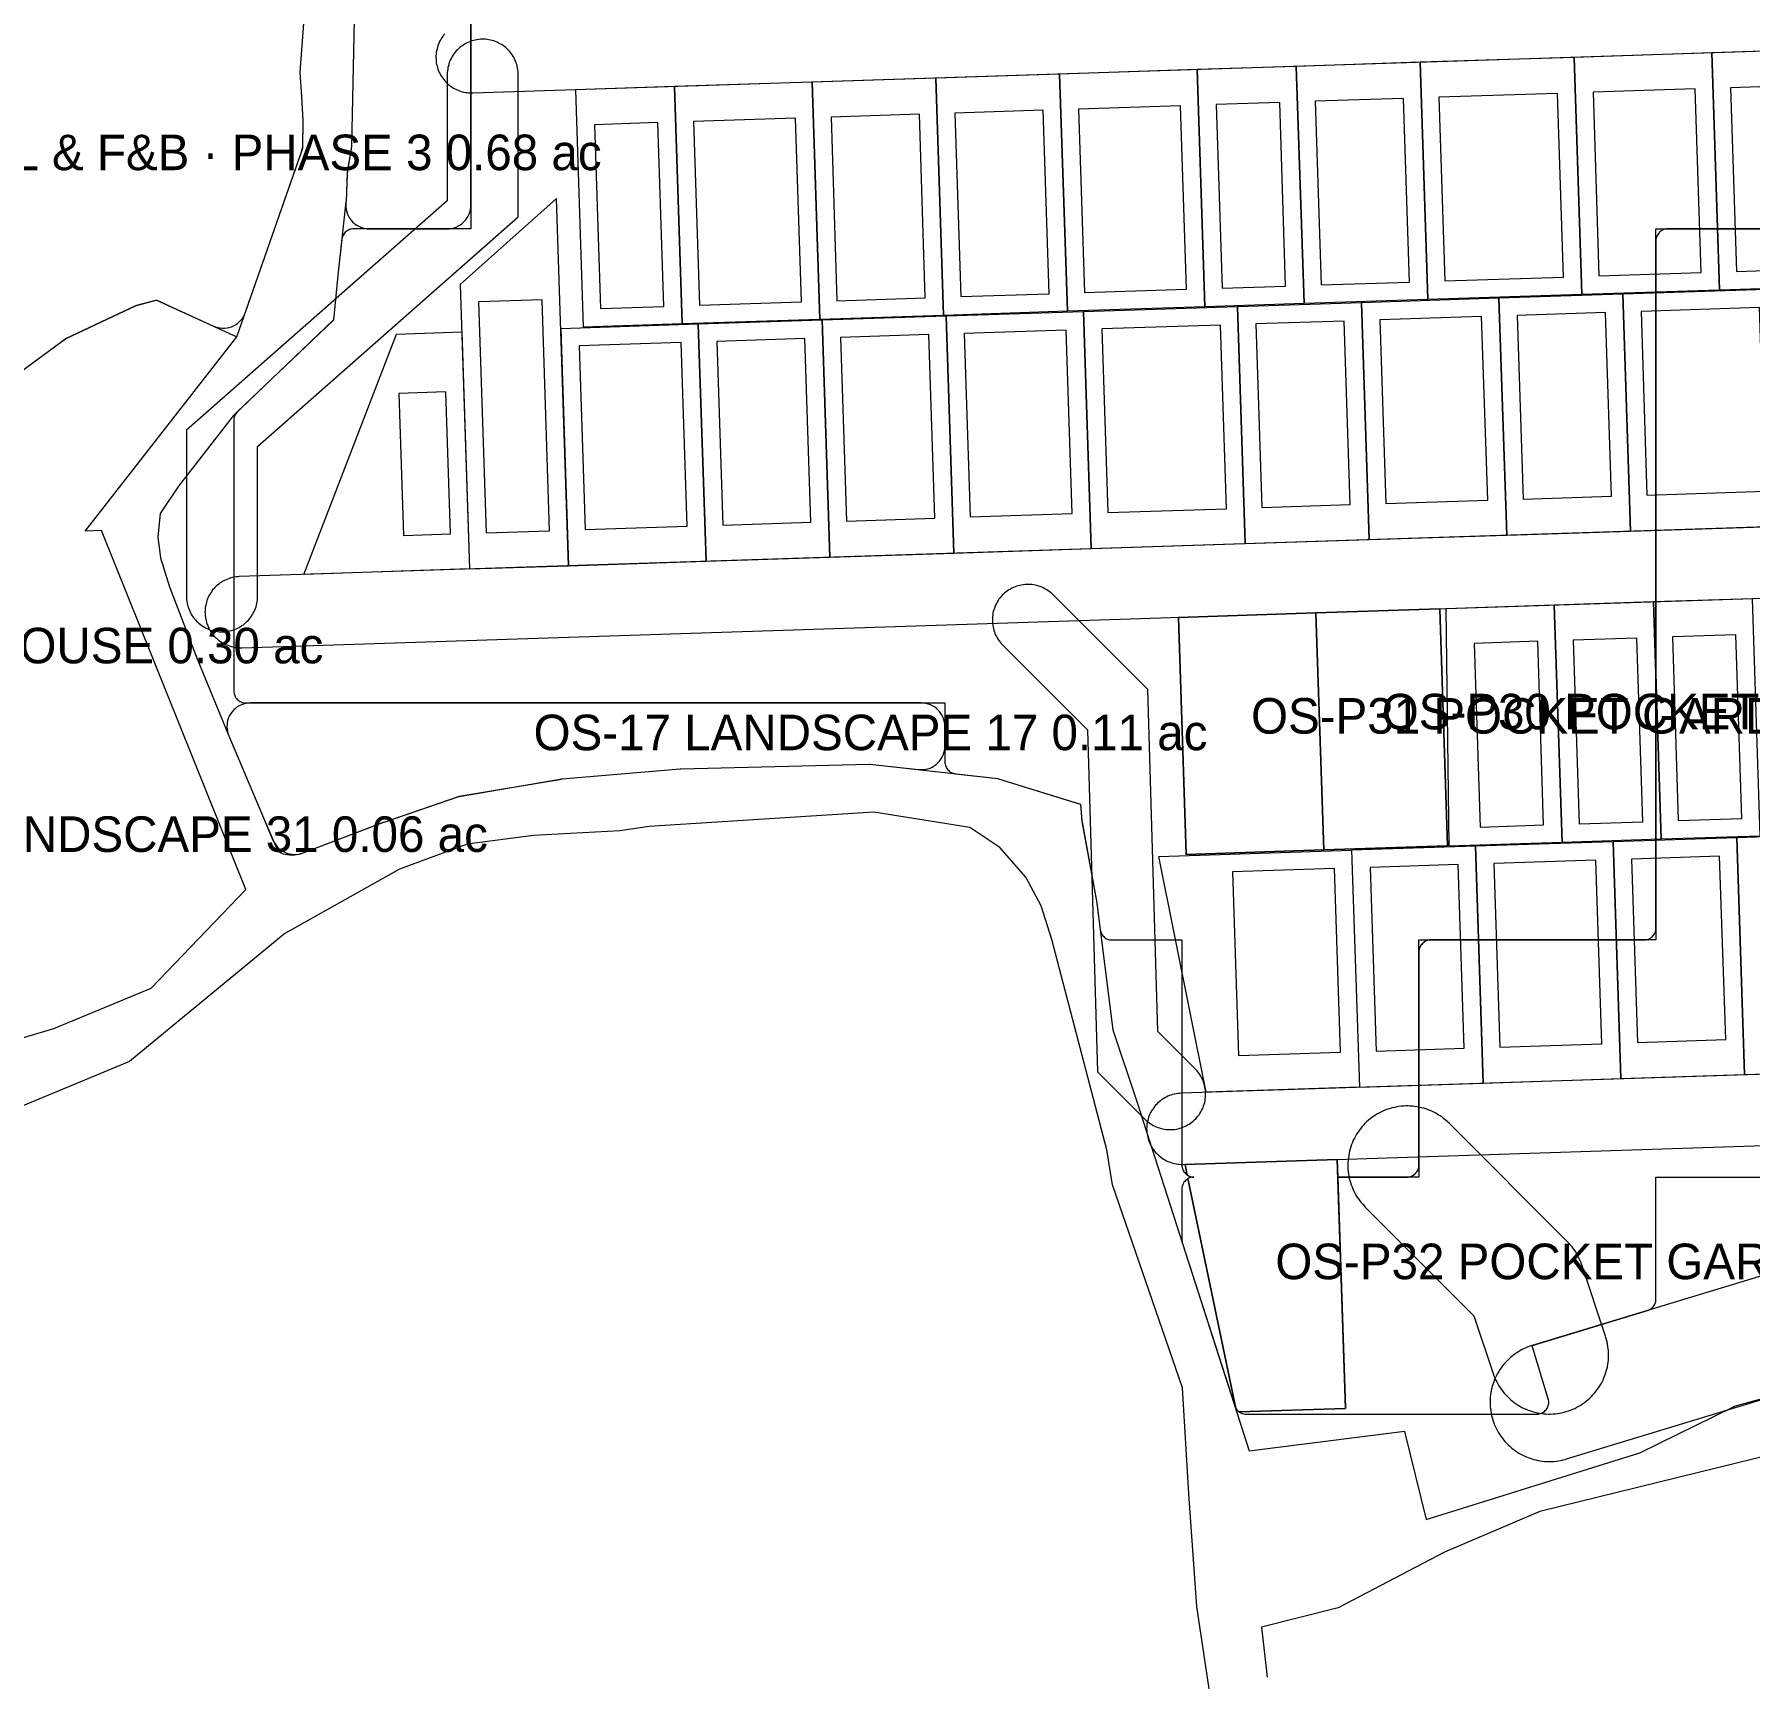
# Model space of a CAD drawing. Extents: x 32 to 940, y -21 to 684.
# Drawn here: x 343.2 to 487.9, y -13.2 to 126.4 of the extents above; entities that cross this region are included whole.
import ezdxf

# ---------------------------------------------------------------- set-up
doc = ezdxf.new("R2010")
doc.units = 0
for name, color, linetype, lineweight in [('GREEN-IN-VILLAS', 3, 'Continuous', 0), ('GREEN-LANDSCAPE', 3, 'Continuous', 0), ('GREEN-RC', 3, 'Continuous', 0), ('PLOT', 4, 'Continuous', 0), ('ROAD-EXISTING', 2, 'Continuous', 0), ('ROAD-PRIMARY', 1, 'Continuous', 0), ('ROAD-TERTIARY', 7, 'Continuous', 0), ('SITE-BOUNDARY', 7, 'Continuous', 0), ('TEXT-ZONE', 7, 'Continuous', 0), ('VILLA-HOUSE', 7, 'Continuous', 0), ('ZONE-VILLAS', 2, 'Continuous', 0)]:
    doc.layers.add(name, color=color, linetype=linetype, lineweight=lineweight)

msp = doc.modelspace()

# ---------------------------------------------------------------- linework, layer by layer
at = {"layer": 'GREEN-IN-VILLAS'}
for points in [[(439.7, 77.2), (440.35, 57.23), (440.35, 57.22), (440.36, 57.22), (451.95, 57.6), (451.96, 57.6), (451.96, 57.61), (451.31, 77.58), (451.31, 77.59), (451.3, 77.59), (439.71, 77.21), (439.7, 77.21)], [(451.31, 77.58), (451.96, 57.61), (451.96, 57.6), (451.97, 57.6), (462.4, 57.94), (462.41, 57.94), (462.41, 57.95), (461.76, 77.92), (461.76, 77.93), (461.75, 77.93), (451.32, 77.59), (451.31, 77.59)], [(440.26, 31.06), (440.26, 31.05), (440.45, 30.17), (440.53, 30.12), (440.62, 30.08), (440.71, 30.04), (440.8, 30.02), (440.9, 30), (441, 30), (440.9, 30), (440.8, 29.98), (440.71, 29.96), (440.62, 29.92), (440.53, 29.88), (440.51, 29.87), (444.56, 10.47), (444.58, 10.43), (444.64, 10.36), (444.7, 10.29), (444.78, 10.22), (444.82, 10.19), (453.79, 10.48), (453.8, 10.49), (453.8, 10.49), (453.11, 31.47), (453.11, 31.47), (453.11, 31.47), (440.27, 31.06)]]:
    msp.add_lwpolyline(points, close=True, dxfattribs=at)
at = {"layer": 'GREEN-LANDSCAPE'}
msp.add_lwpolyline([(359.41, 67.99), (359.42, 67.79), (359.45, 67.6), (359.5, 67.4), (359.57, 67.22), (362.49, 60.31), (363.29, 58.43), (363.37, 58.26), (363.47, 58.1), (363.59, 57.94), (363.72, 57.8), (363.86, 57.67), (364.01, 57.56), (364.18, 57.46), (364.35, 57.37), (364.53, 57.31), (364.71, 57.26), (364.9, 57.23), (365.09, 57.22), (365.29, 57.22), (365.48, 57.24), (365.66, 57.29), (365.84, 57.35), (372.63, 59.94), (372.64, 59.94), (372.64, 59.94), (372.65, 59.94), (372.66, 59.95), (372.67, 59.95), (372.67, 59.95), (372.68, 59.95), (378.94, 62.1), (378.97, 62.1), (378.98, 62.11), (379, 62.11), (379.02, 62.12), (387.65, 63.58), (387.67, 63.59), (387.68, 63.59), (387.69, 63.59), (397.65, 64.45), (397.67, 64.45), (397.68, 64.45), (397.68, 64.45), (397.69, 64.45), (397.7, 64.45), (397.71, 64.45), (413.61, 64.84), (413.64, 64.84), (413.66, 64.84), (413.66, 64.84), (413.66, 64.84), (413.67, 64.84), (414.41, 64.76), (414.41, 64.76), (414.43, 64.76), (417.77, 64.38), (417.97, 64.37), (418.17, 64.37), (418.37, 64.4), (418.56, 64.45), (418.75, 64.51), (418.93, 64.59), (419.1, 64.69), (419.26, 64.81), (419.4, 64.94), (419.54, 65.09), (419.66, 65.25), (419.76, 65.42), (419.85, 65.6), (419.91, 65.78), (419.96, 65.97), (419.99, 66.17), (420, 66.37), (420, 68), (419.99, 68.2), (419.96, 68.39), (419.91, 68.58), (419.85, 68.77), (419.76, 68.94), (419.66, 69.11), (419.55, 69.27), (419.41, 69.41), (419.27, 69.55), (419.11, 69.66), (418.94, 69.76), (418.77, 69.85), (418.58, 69.91), (418.39, 69.96), (418.2, 69.99), (418, 70), (361.41, 70), (361.21, 69.99), (361.02, 69.96), (360.82, 69.91), (360.64, 69.85), (360.46, 69.76), (360.29, 69.66), (360.13, 69.54), (359.99, 69.41), (359.86, 69.26), (359.74, 69.1), (359.64, 68.93), (359.56, 68.76), (359.49, 68.57), (359.44, 68.38), (359.42, 68.18)], close=True, dxfattribs=at)
at = {"layer": 'GREEN-RC'}
for points in [[(370.31, 135.6), (369.93, 117.04), (369.92, 117.01), (369.92, 116.99), (369.92, 116.98), (369.92, 116.96), (369.58, 114.87), (369.55, 114.62), (369.47, 112.32), (369.47, 112.3), (369.46, 112.28), (369.46, 112.27), (369.46, 112.24), (369.46, 112.23), (369.45, 112.03), (369.45, 111.83), (369.48, 111.63), (369.53, 111.44), (369.59, 111.25), (369.67, 111.07), (369.77, 110.9), (369.89, 110.74), (370.02, 110.6), (370.17, 110.46), (370.33, 110.34), (370.5, 110.24), (370.67, 110.16), (370.86, 110.09), (371.05, 110.04), (371.25, 110.01), (371.45, 110), (378, 110), (378.2, 110.01), (378.39, 110.04), (378.58, 110.09), (378.77, 110.15), (378.94, 110.24), (379.11, 110.34), (379.27, 110.45), (379.41, 110.59), (379.55, 110.73), (379.66, 110.89), (379.76, 111.06), (379.85, 111.23), (379.91, 111.42), (379.96, 111.61), (379.99, 111.8), (380, 112), (380, 128.98)], [(343.02, 98.7), (343.18, 98.81), (345.8, 100.73), (345.82, 100.75), (345.83, 100.75), (345.83, 100.75), (345.85, 100.76), (345.87, 100.77), (351.73, 103.52), (351.75, 103.53), (351.76, 103.53), (351.76, 103.54), (351.78, 103.54), (351.8, 103.55), (353.42, 103.97), (353.42, 103.97), (353.45, 103.98), (353.46, 103.98), (353.46, 103.98), (353.47, 103.98), (353.5, 103.97), (358.27, 101.8), (358.45, 101.72), (358.64, 101.67), (358.83, 101.64), (359.03, 101.62), (359.22, 101.62), (359.42, 101.64), (359.61, 101.68), (359.79, 101.74), (359.97, 101.82), (360.14, 101.91), (360.31, 102.02), (360.46, 102.15), (360.59, 102.29), (360.72, 102.44), (360.82, 102.61), (360.91, 102.78), (360.99, 102.96), (365.71, 116.51), (365.77, 116.71), (365.81, 116.92), (365.82, 117.14), (365.85, 119.03), (365.85, 119.18), (365.73, 121.16), (365.73, 121.16), (365.6, 123.18), (365.6, 123.2), (365.6, 123.22), (365.6, 123.23), (365.6, 123.26), (366.06, 129.58)]]:
    msp.add_lwpolyline(points, dxfattribs=at)
at = {"layer": 'PLOT'}
for points in [[(484.7, 124.85), (473.09, 124.47), (473.74, 104.48), (485.35, 104.86)], [(495.15, 125.19), (484.7, 124.85), (485.35, 104.86), (495.8, 105.2)], [(429.68, 123.06), (419.24, 122.72), (419.89, 102.73), (430.33, 103.07)], [(441.29, 123.44), (429.68, 123.06), (430.33, 103.07), (441.94, 103.45)], [(449.65, 123.71), (441.29, 123.44), (441.94, 103.45), (450.3, 103.72)], [(460.09, 124.05), (449.65, 123.71), (450.3, 103.72), (460.74, 104.06)], [(473.09, 124.47), (460.09, 124.05), (460.74, 104.06), (473.74, 104.48)], [(397.19, 122), (388.83, 121.73), (389.48, 101.74), (397.84, 102.01)], [(408.79, 122.38), (397.19, 122), (397.84, 102.01), (409.44, 102.39)], [(419.24, 122.72), (408.79, 122.38), (409.44, 102.39), (419.89, 102.73)], [(379.88, 81.31), (388.24, 81.58), (387.23, 112.56), (379.1, 105.3)], [(467.4, 84.16), (477.84, 84.5), (477.19, 104.49), (466.74, 104.15)], [(477.84, 84.5), (490.84, 84.92), (490.19, 104.91), (477.19, 104.49)], [(420.74, 82.64), (432.34, 83.02), (431.69, 103.01), (420.09, 102.63)], [(432.34, 83.02), (445.34, 83.44), (444.69, 103.43), (431.69, 103.01)], [(445.34, 83.44), (455.79, 83.78), (455.14, 103.77), (444.69, 103.43)], [(455.79, 83.78), (467.4, 84.16), (466.74, 104.15), (455.14, 103.77)], [(388.24, 81.58), (399.84, 81.96), (399.19, 101.95), (387.59, 101.57)], [(399.84, 81.96), (410.29, 82.3), (409.64, 102.29), (399.19, 101.95)], [(410.29, 82.3), (420.74, 82.64), (420.09, 102.63), (409.64, 102.29)], [(379.88, 81.31), (365.89, 80.85), (373.73, 101.12), (379.23, 101.3)], [(471.42, 78.24), (462.27, 77.95), (462.52, 57.94), (472.07, 58.25)], [(479.78, 78.52), (471.42, 78.24), (472.07, 58.25), (480.43, 58.53)], [(488.14, 78.79), (479.78, 78.52), (480.43, 58.53), (488.79, 58.8)], [(454.98, 37.58), (465.42, 37.92), (464.77, 57.91), (454.32, 57.57)], [(465.42, 37.92), (477.03, 38.3), (476.38, 58.29), (464.77, 57.91)], [(477.03, 38.3), (487.47, 38.64), (486.82, 58.63), (476.38, 58.29)], [(487.47, 38.64), (495.83, 38.91), (495.18, 58.9), (486.82, 58.63)], [(454.98, 37.58), (442.04, 37.16), (438.05, 57.04), (454.32, 57.57)]]:
    msp.add_lwpolyline(points, close=True, dxfattribs=at)
at = {"layer": 'ROAD-EXISTING'}
for points in [[(347.46, 84.48), (360.26, 100.89)], [(348.83, 84.55), (347.46, 84.48)], [(361.02, 54.26), (348.83, 84.55)], [(395.04, 59.57), (392.57, 59.22)], [(413.99, 60.78), (395.04, 59.57)], [(422.1, 59.5), (413.99, 60.78)], [(424.64, 57.79), (422.1, 59.5)], [(379.68, 58.09), (373.98, 55.97)], [(385.28, 58.82), (379.68, 58.09)], [(392.57, 59.22), (385.28, 58.82)], [(426.82, 55.29), (424.64, 57.79)], [(373.98, 55.97), (364.29, 50.55)], [(428.13, 52.89), (426.82, 55.29)], [(353.03, 45.94), (361.02, 54.26)], [(429.03, 50.05), (428.13, 52.89)], [(364.29, 50.55), (351.18, 39.75)], [(433.65, 32.3), (429.03, 50.05)], [(344.8, 42.54), (353.03, 45.94)], [(336.95, 40.21), (344.8, 42.54)], [(351.18, 39.75), (341.03, 35.54)], [(434.15, 29.34), (433.65, 32.3)], [(440.04, 12.21), (434.15, 29.34)], [(440.57, 3.27), (440.04, 12.21)], [(489.99, 6.64), (470.19, 1.77)], [(441.25, -6.24), (440.57, 3.27)], [(470.19, 1.77), (462.16, -1.66)], [(462.16, -1.66), (453.19, -6.34)], [(442.29, -13.17), (441.25, -6.24)], [(453.19, -6.34), (446.72, -7.97)], [(446.72, -7.97), (447.19, -12.21)]]:
    msp.add_lwpolyline(points, dxfattribs=at)
at = {"layer": 'ROAD-PRIMARY'}
msp.add_lwpolyline([(471.29, 10.01), (471.49, 10.02), (471.68, 10.05), (471.87, 10.08), (472.06, 10.11), (472.24, 10.16), (472.43, 10.21), (472.61, 10.27), (472.79, 10.33), (472.97, 10.4), (473.15, 10.48), (473.32, 10.57), (473.49, 10.66), (473.65, 10.76), (473.81, 10.87), (473.97, 10.98), (474.12, 11.09), (474.27, 11.22), (474.41, 11.35), (474.55, 11.48), (474.68, 11.62), (474.81, 11.76), (474.93, 11.91), (475.05, 12.06), (475.16, 12.22), (475.26, 12.38), (475.36, 12.55), (475.45, 12.72), (475.54, 12.89), (475.61, 13.07), (475.68, 13.25), (475.75, 13.43), (475.8, 13.61), (475.85, 13.8), (475.9, 13.99), (475.93, 14.18), (475.96, 14.37), (475.98, 14.56), (475.99, 14.75), (476, 14.94), (476, 15.13), (475.99, 15.33), (475.97, 15.52), (475.95, 15.71), (475.92, 15.9), (475.88, 16.09), (475.83, 16.27), (475.78, 16.46), (475.74, 16.58), (473.74, 22.58), (473.68, 22.76), (473.61, 22.94), (473.53, 23.12), (473.44, 23.29), (473.35, 23.46), (473.26, 23.62), (473.15, 23.79), (473.04, 23.94), (472.93, 24.1), (472.8, 24.25), (472.68, 24.39), (472.54, 24.53), (472.54, 24.54), (462.54, 34.54), (462.4, 34.67), (462.25, 34.8), (462.11, 34.92), (461.95, 35.04), (461.8, 35.15), (461.63, 35.25), (461.47, 35.35), (461.3, 35.44), (461.13, 35.52), (460.95, 35.6), (460.77, 35.67), (460.59, 35.74), (460.41, 35.8), (460.22, 35.85), (460.03, 35.89), (459.85, 35.93), (459.65, 35.96), (459.46, 35.98), (459.27, 35.99), (459.08, 36), (458.89, 36), (458.7, 35.99), (458.5, 35.98), (458.31, 35.95), (458.12, 35.92), (457.94, 35.88), (457.75, 35.84), (457.56, 35.79), (457.38, 35.73), (457.2, 35.66), (457.02, 35.59), (456.85, 35.51), (456.67, 35.43), (456.5, 35.33), (456.34, 35.23), (456.18, 35.13), (456.02, 35.02), (455.87, 34.9), (455.72, 34.78), (455.58, 34.65), (455.44, 34.51), (455.31, 34.37), (455.18, 34.23), (455.06, 34.08), (454.95, 33.93), (454.84, 33.77), (454.73, 33.61), (454.64, 33.44), (454.55, 33.27), (454.46, 33.1), (454.38, 32.92), (454.31, 32.74), (454.25, 32.56), (454.19, 32.38), (454.14, 32.19), (454.1, 32), (454.07, 31.81), (454.04, 31.62), (454.02, 31.43), (454.01, 31.24), (454, 31.05), (454, 30.86), (454.01, 30.66), (454.03, 30.47), (454.05, 30.28), (454.08, 30.09), (454.12, 29.9), (454.17, 29.72), (454.22, 29.53), (454.28, 29.35), (454.35, 29.17), (454.42, 28.99), (454.5, 28.82), (454.59, 28.64), (454.68, 28.48), (454.78, 28.31), (454.89, 28.15), (455, 28), (455.12, 27.85), (455.25, 27.7), (455.38, 27.56), (455.46, 27.46), (464.63, 18.3), (466.26, 13.42), (466.32, 13.24), (466.39, 13.06), (466.47, 12.88), (466.56, 12.71), (466.65, 12.54), (466.74, 12.38), (466.85, 12.21), (466.96, 12.06), (467.07, 11.9), (467.2, 11.75), (467.32, 11.61), (467.46, 11.47), (467.6, 11.34), (467.74, 11.21), (467.89, 11.09), (468.04, 10.97), (468.2, 10.86), (468.36, 10.76), (468.52, 10.66), (468.69, 10.56), (468.87, 10.48), (469.04, 10.4), (469.22, 10.33), (469.4, 10.26), (469.58, 10.21), (469.77, 10.15), (469.96, 10.11), (470.14, 10.07), (470.33, 10.04), (470.53, 10.02), (470.72, 10.01), (470.91, 10), (471.1, 10)], close=True, dxfattribs=at)
msp.add_lwpolyline([(525.55, 32.78), (469.55, 15.78), (469.37, 15.72), (469.18, 15.66), (469.01, 15.59), (468.83, 15.51), (468.66, 15.42), (468.49, 15.32), (468.33, 15.23), (468.17, 15.12), (468.01, 15.01), (467.86, 14.89), (467.71, 14.77), (467.57, 14.64), (467.43, 14.5), (467.3, 14.36), (467.17, 14.22), (467.05, 14.07), (466.94, 13.91), (466.83, 13.76), (466.73, 13.59), (466.63, 13.43), (466.54, 13.26), (466.45, 13.08), (466.38, 12.91), (466.31, 12.73), (466.25, 12.55), (466.19, 12.36), (466.14, 12.18), (466.1, 11.99), (466.06, 11.8), (466.04, 11.61), (466.02, 11.42), (466, 11.23), (466, 11.03), (466, 10.84), (466.01, 10.65), (466.03, 10.46), (466.05, 10.27), (466.09, 10.08), (466.12, 9.89), (466.17, 9.7), (466.23, 9.52), (466.29, 9.34), (466.35, 9.15), (466.43, 8.98), (466.51, 8.8), (466.6, 8.63), (466.69, 8.46), (466.79, 8.3), (466.9, 8.14), (467.01, 7.99), (467.13, 7.83), (467.25, 7.69), (467.38, 7.55), (467.52, 7.41), (467.66, 7.28), (467.81, 7.15), (467.96, 7.03), (468.11, 6.92), (468.27, 6.81), (468.43, 6.71), (468.6, 6.61), (468.77, 6.52), (468.94, 6.44), (469.12, 6.37), (469.3, 6.3), (469.48, 6.24), (469.67, 6.18), (469.86, 6.13), (470.04, 6.09), (470.23, 6.06), (470.42, 6.03), (470.61, 6.01), (470.81, 6), (471, 6), (471.19, 6), (471.38, 6.01), (471.57, 6.03), (471.76, 6.06), (471.95, 6.09), (472.14, 6.13), (472.33, 6.18), (472.45, 6.22), (527.83, 23.03)], dxfattribs=at)
at = {"layer": 'ROAD-TERTIARY'}
for points in [[(377.8, 126.44), (377.7, 126.33), (377.62, 126.22), (377.53, 126.1), (377.46, 125.97), (377.39, 125.85), (377.32, 125.72), (377.27, 125.59), (377.22, 125.45), (377.17, 125.31), (377.14, 125.17), (377.11, 125.03), (377.08, 124.89), (377.06, 124.75), (377.05, 124.6), (377.05, 124.46), (377.06, 124.31), (377.07, 124.17), (377.08, 124.03), (377.11, 123.88), (377.14, 123.74), (377.18, 123.6), (377.22, 123.47), (377.27, 123.33), (377.33, 123.2), (377.4, 123.07), (377.47, 122.94), (377.54, 122.82), (377.62, 122.7), (377.71, 122.59), (377.81, 122.48), (377.9, 122.37), (378.01, 122.27), (378.12, 122.17), (378.23, 122.08), (378.34, 122), (378.46, 121.92), (378.59, 121.85), (378.72, 121.78), (378.85, 121.72), (378.98, 121.66), (379.12, 121.61), (379.26, 121.57), (379.4, 121.54), (379.54, 121.51), (379.68, 121.49), (379.82, 121.47), (379.97, 121.47), (380.11, 121.47), (380.15, 121.47), (600.03, 128.62)], [(579.35, 87.78), (360.46, 80.66), (360.32, 80.65), (360.18, 80.63), (360.04, 80.61), (359.89, 80.58), (359.75, 80.55), (359.62, 80.5), (359.48, 80.45), (359.35, 80.4), (359.21, 80.34), (359.09, 80.27), (358.96, 80.2), (358.84, 80.12), (358.73, 80.03), (358.62, 79.94), (358.51, 79.84), (358.4, 79.74), (358.31, 79.64), (358.21, 79.53), (358.13, 79.41), (358.05, 79.29), (357.97, 79.17), (357.9, 79.04), (357.84, 78.91), (357.78, 78.78), (357.73, 78.64), (357.69, 78.5), (357.65, 78.37), (357.62, 78.22), (357.59, 78.08), (357.58, 77.94), (357.57, 77.8), (357.56, 77.65), (357.57, 77.51), (357.58, 77.36), (357.6, 77.22), (357.62, 77.08), (357.65, 76.94), (357.69, 76.8), (357.73, 76.66), (357.79, 76.52), (357.84, 76.39), (357.91, 76.26), (357.98, 76.14), (358.05, 76.01), (358.14, 75.89), (358.22, 75.78), (358.32, 75.67), (358.42, 75.56), (358.52, 75.46), (358.63, 75.37), (358.74, 75.28), (358.86, 75.19), (358.98, 75.11), (359.1, 75.04), (359.23, 74.97), (359.36, 74.91), (359.49, 74.86), (359.63, 74.81), (359.77, 74.77), (359.91, 74.73), (360.05, 74.7), (360.19, 74.68), (360.34, 74.67), (360.48, 74.66), (360.62, 74.66), (360.66, 74.66), (579.54, 81.78)], [(519.88, 39.67), (439.93, 37.07), (439.78, 37.06), (439.64, 37.05), (439.5, 37.02), (439.35, 36.99), (439.21, 36.96), (439.07, 36.92), (438.94, 36.87), (438.81, 36.81), (438.68, 36.75), (438.55, 36.68), (438.42, 36.61), (438.3, 36.53), (438.19, 36.44), (438.07, 36.35), (437.97, 36.26), (437.87, 36.15), (437.77, 36.05), (437.67, 35.94), (437.59, 35.82), (437.51, 35.7), (437.43, 35.58), (437.36, 35.45), (437.3, 35.32), (437.24, 35.19), (437.19, 35.05), (437.14, 34.92), (437.11, 34.78), (437.08, 34.64), (437.05, 34.49), (437.04, 34.35), (437.03, 34.21), (437.02, 34.06), (437.03, 33.92), (437.04, 33.77), (437.06, 33.63), (437.08, 33.49), (437.11, 33.35), (437.15, 33.21), (437.19, 33.07), (437.25, 32.94), (437.3, 32.8), (437.37, 32.67), (437.44, 32.55), (437.51, 32.42), (437.6, 32.31), (437.68, 32.19), (437.78, 32.08), (437.88, 31.98), (437.98, 31.87), (438.09, 31.78), (438.2, 31.69), (438.32, 31.6), (438.44, 31.52), (438.56, 31.45), (438.69, 31.38), (438.82, 31.32), (438.95, 31.27), (439.09, 31.22), (439.23, 31.18), (439.37, 31.14), (439.51, 31.11), (439.65, 31.09), (439.8, 31.08), (439.94, 31.07), (440.08, 31.07), (440.12, 31.07), (520.08, 33.67)]]:
    msp.add_lwpolyline(points, dxfattribs=at)
for points in [[(359.2, 76.01), (359.34, 76.02), (359.49, 76.04), (359.63, 76.07), (359.77, 76.1), (359.91, 76.14), (360.04, 76.19), (360.18, 76.24), (360.31, 76.3), (360.44, 76.37), (360.56, 76.44), (360.68, 76.52), (360.8, 76.6), (360.92, 76.69), (361.02, 76.78), (361.13, 76.89), (361.23, 76.99), (361.32, 77.1), (361.41, 77.21), (361.49, 77.33), (361.57, 77.45), (361.64, 77.58), (361.71, 77.71), (361.77, 77.84), (361.82, 77.97), (361.87, 78.11), (361.9, 78.25), (361.94, 78.39), (361.96, 78.53), (361.98, 78.68), (362, 78.82), (362, 78.96), (362, 91.64), (384, 111), (384, 123), (384, 123.14), (383.99, 123.29), (383.97, 123.43), (383.94, 123.57), (383.91, 123.72), (383.88, 123.86), (383.83, 123.99), (383.78, 124.13), (383.72, 124.26), (383.66, 124.39), (383.59, 124.52), (383.51, 124.64), (383.43, 124.76), (383.34, 124.87), (383.25, 124.98), (383.15, 125.09), (383.05, 125.19), (382.94, 125.29), (382.83, 125.38), (382.71, 125.46), (382.59, 125.54), (382.47, 125.62), (382.34, 125.68), (382.21, 125.75), (382.08, 125.8), (381.94, 125.85), (381.8, 125.89), (381.66, 125.93), (381.52, 125.95), (381.38, 125.98), (381.23, 125.99), (381.09, 126), (380.95, 126), (380.8, 125.99), (380.66, 125.98), (380.51, 125.96), (380.37, 125.93), (380.23, 125.9), (380.09, 125.86), (379.96, 125.81), (379.82, 125.76), (379.69, 125.7), (379.56, 125.63), (379.44, 125.56), (379.32, 125.48), (379.2, 125.4), (379.08, 125.31), (378.98, 125.22), (378.87, 125.11), (378.77, 125.01), (378.68, 124.9), (378.59, 124.79), (378.51, 124.67), (378.43, 124.55), (378.36, 124.42), (378.29, 124.29), (378.23, 124.16), (378.18, 124.03), (378.13, 123.89), (378.1, 123.75), (378.06, 123.61), (378.04, 123.47), (378.02, 123.32), (378, 123.18), (378, 123.04), (378, 112.35), (356, 93), (356, 79), (356, 78.86), (356.01, 78.71), (356.03, 78.57), (356.06, 78.43), (356.09, 78.28), (356.12, 78.14), (356.17, 78.01), (356.22, 77.87), (356.28, 77.74), (356.34, 77.61), (356.41, 77.48), (356.49, 77.36), (356.57, 77.24), (356.66, 77.13), (356.75, 77.02), (356.85, 76.91), (356.95, 76.81), (357.06, 76.71), (357.17, 76.62), (357.29, 76.54), (357.41, 76.46), (357.53, 76.38), (357.66, 76.32), (357.79, 76.25), (357.92, 76.2), (358.06, 76.15), (358.2, 76.11), (358.34, 76.07), (358.48, 76.05), (358.62, 76.02), (358.77, 76.01), (358.91, 76), (359.05, 76)], [(439.1, 34), (439.24, 34.01), (439.39, 34.02), (439.53, 34.05), (439.67, 34.08), (439.81, 34.11), (439.95, 34.15), (440.08, 34.2), (440.22, 34.26), (440.35, 34.32), (440.48, 34.39), (440.6, 34.46), (440.72, 34.54), (440.84, 34.63), (440.95, 34.72), (441.06, 34.82), (441.16, 34.92), (441.26, 35.02), (441.35, 35.13), (441.44, 35.25), (441.52, 35.37), (441.59, 35.49), (441.66, 35.62), (441.73, 35.75), (441.78, 35.88), (441.83, 36.02), (441.88, 36.15), (441.92, 36.29), (441.95, 36.44), (441.97, 36.58), (441.99, 36.72), (442, 36.87), (442, 37.01), (442, 37.15), (441.99, 37.3), (441.97, 37.44), (441.94, 37.58), (441.91, 37.72), (441.87, 37.86), (441.83, 38), (441.78, 38.14), (441.72, 38.27), (441.65, 38.4), (441.58, 38.52), (441.51, 38.65), (441.43, 38.77), (441.34, 38.88), (441.25, 38.99), (441.15, 39.1), (441.12, 39.12), (437.96, 42.28), (437.12, 71.12), (429.12, 79.12), (429.02, 79.22), (428.91, 79.31), (428.79, 79.41), (428.68, 79.49), (428.55, 79.57), (428.43, 79.64), (428.3, 79.7), (428.17, 79.76), (428.03, 79.82), (427.9, 79.86), (427.76, 79.9), (427.62, 79.94), (427.48, 79.96), (427.33, 79.98), (427.19, 79.99), (427.05, 80), (426.9, 80), (426.76, 79.99), (426.61, 79.97), (426.47, 79.95), (426.33, 79.92), (426.19, 79.89), (426.05, 79.85), (425.92, 79.8), (425.78, 79.74), (425.65, 79.68), (425.52, 79.61), (425.4, 79.54), (425.28, 79.46), (425.16, 79.37), (425.05, 79.28), (424.94, 79.18), (424.84, 79.08), (424.74, 78.98), (424.65, 78.86), (424.56, 78.75), (424.48, 78.63), (424.41, 78.51), (424.34, 78.38), (424.27, 78.25), (424.22, 78.12), (424.17, 77.98), (424.12, 77.85), (424.08, 77.71), (424.05, 77.56), (424.03, 77.42), (424.01, 77.28), (424, 77.14), (424, 76.99), (424, 76.85), (424.01, 76.7), (424.03, 76.56), (424.06, 76.42), (424.09, 76.28), (424.13, 76.14), (424.17, 76), (424.22, 75.86), (424.28, 75.73), (424.35, 75.6), (424.42, 75.48), (424.49, 75.35), (424.57, 75.23), (424.66, 75.12), (424.75, 75.01), (424.85, 74.9), (424.88, 74.88), (432.04, 67.72), (432.88, 38.88), (436.88, 34.88), (436.98, 34.78), (437.09, 34.69), (437.21, 34.59), (437.32, 34.51), (437.45, 34.43), (437.57, 34.36), (437.7, 34.3), (437.83, 34.24), (437.97, 34.18), (438.1, 34.14), (438.24, 34.1), (438.38, 34.06), (438.52, 34.04), (438.67, 34.02), (438.81, 34.01), (438.95, 34)]]:
    msp.add_lwpolyline(points, close=True, dxfattribs=at)
at = {"layer": 'SITE-BOUNDARY'}
for points in [[(370.31, 135.67), (369.92, 117.01), (369.92, 116.99), (369.92, 116.98), (369.56, 114.74), (369.47, 112.3), (369.46, 112.28), (369.46, 112.27), (368.76, 106.08), (368.4, 102.31), (368.4, 102.3), (368.39, 102.29), (359.93, 94.23), (355.33, 88.28), (353.78, 85.99), (353.59, 83.98), (353.82, 82.23), (354.56, 79.79), (356.91, 73.71), (359.48, 67.41), (362.49, 60.31), (363.64, 57.62), (363.85, 57.4), (364.15, 57.28), (364.69, 57.19), (365.11, 57.17), (365.62, 57.26), (372.64, 59.94), (372.66, 59.94), (372.67, 59.95), (378.97, 62.1), (378.98, 62.11), (379, 62.11), (387.67, 63.59), (387.68, 63.59), (387.69, 63.59), (397.67, 64.45), (397.68, 64.45), (397.7, 64.45), (413.64, 64.84), (413.66, 64.84), (413.66, 64.84), (413.66, 64.84), (413.67, 64.84), (414.41, 64.76), (414.41, 64.76), (424.48, 63.62), (424.49, 63.62), (424.49, 63.62), (424.51, 63.61), (431.44, 61.47), (431.44, 61.47), (431.45, 61.47), (431.45, 61.45), (431.56, 59.99), (432.82, 53.13), (432.82, 53.11), (432.82, 53.1), (434.16, 42.42), (436.2, 36.36), (436.2, 36.36), (445.67, 6.91), (458.77, 8.55), (458.78, 8.55), (458.78, 8.55), (458.79, 8.54), (460.6, 1.1), (478.63, 6.73), (486.55, 10.61), (486.62, 10.66), (486.63, 10.67), (528.34, 22.21)], [(333.89, 92), (345.82, 100.75), (345.83, 100.75), (345.83, 100.75), (345.85, 100.76), (351.75, 103.53), (351.76, 103.53), (351.76, 103.54), (351.78, 103.54), (353.45, 103.98), (353.46, 103.98), (353.46, 103.98), (353.47, 103.98), (360.26, 100.89), (365.82, 116.81), (365.85, 119.11), (365.73, 121.16), (365.6, 123.2), (365.6, 123.22), (365.6, 123.23), (366.06, 129.63)]]:
    msp.add_lwpolyline(points, dxfattribs=at)
at = {"layer": 'VILLA-HOUSE'}
for points in [[(483.3, 121.8), (474.69, 121.52), (475.19, 106.03), (483.8, 106.31)], [(493.74, 122.14), (486.3, 121.9), (486.8, 106.41), (494.25, 106.65)], [(439.89, 120.39), (431.28, 120.11), (431.79, 104.62), (440.39, 104.9)], [(448.25, 120.66), (442.89, 120.49), (443.39, 105), (448.75, 105.17)], [(458.69, 121), (451.24, 120.76), (451.75, 105.27), (459.2, 105.51)], [(471.69, 121.43), (461.69, 121.1), (462.19, 105.61), (472.2, 105.93)], [(395.78, 118.96), (390.43, 118.78), (390.93, 103.29), (396.29, 103.46)], [(407.39, 119.33), (398.78, 119.05), (399.29, 103.56), (407.89, 103.84)], [(417.84, 119.67), (410.39, 119.43), (410.89, 103.94), (418.34, 104.18)], [(428.28, 120.01), (420.83, 119.77), (421.34, 104.28), (428.79, 104.52)], [(381.28, 84.36), (386.64, 84.53), (386.01, 104.02), (380.65, 103.84)], [(468.8, 87.2), (476.24, 87.45), (475.74, 102.94), (468.29, 102.7)], [(479.24, 87.54), (489.24, 87.87), (488.74, 103.36), (478.74, 103.04)], [(422.14, 85.69), (430.75, 85.97), (430.24, 101.46), (421.63, 101.18)], [(433.74, 86.06), (443.75, 86.39), (443.24, 101.88), (433.24, 101.55)], [(446.74, 86.49), (454.19, 86.73), (453.69, 102.22), (446.24, 101.98)], [(457.19, 86.83), (465.8, 87.11), (465.29, 102.6), (456.69, 102.32)], [(389.64, 84.63), (398.25, 84.91), (397.74, 100.4), (389.13, 100.12)], [(401.25, 85.01), (408.69, 85.25), (408.19, 100.74), (400.74, 100.5)], [(411.69, 85.35), (419.14, 85.59), (418.64, 101.08), (411.19, 100.84)], [(374.3, 84.13), (378.28, 84.26), (377.89, 96.25), (373.91, 96.12)], [(478.38, 75.47), (473.02, 75.29), (473.52, 59.8), (478.88, 59.98)], [(486.73, 75.74), (481.38, 75.57), (481.88, 60.07), (487.24, 60.25)], [(470.02, 75.2), (464.66, 75.02), (465.17, 59.53), (470.52, 59.71)], [(466.82, 40.97), (475.43, 41.25), (474.93, 56.74), (466.32, 56.46)], [(478.43, 41.34), (485.88, 41.59), (485.37, 57.08), (477.93, 56.83)], [(444.77, 40.25), (453.38, 40.53), (452.87, 56.02), (444.27, 55.74)], [(456.38, 40.63), (463.82, 40.87), (463.32, 56.36), (455.87, 56.12)]]:
    msp.add_lwpolyline(points, close=True, dxfattribs=at)
at = {"layer": 'ZONE-VILLAS'}
for points in [[(380, 129), (380, 110.02), (380, 110), (379.98, 110), (370.1, 110), (370, 110), (369.9, 109.98), (369.81, 109.96), (369.72, 109.93), (369.63, 109.88), (369.55, 109.83), (369.47, 109.78), (369.4, 109.71), (369.33, 109.64), (369.27, 109.56), (369.22, 109.48), (369.18, 109.39), (369.14, 109.3), (369.12, 109.21), (369.1, 109.11), (368.76, 106.09), (368.76, 106.07), (368.4, 102.32), (368.4, 102.31), (368.4, 102.3), (368.39, 102.29), (368.38, 102.28), (360.31, 94.59), (360.24, 94.52), (360.18, 94.44), (360.13, 94.35), (360.08, 94.26), (360.05, 94.17), (360.02, 94.07), (360.01, 93.97), (360, 93.87), (360, 71), (360, 70.9), (360.02, 70.8), (360.04, 70.71), (360.08, 70.62), (360.12, 70.53), (360.17, 70.44), (360.23, 70.37), (360.29, 70.29), (360.37, 70.23), (360.44, 70.17), (360.53, 70.12), (360.62, 70.08), (360.71, 70.04), (360.8, 70.02), (360.9, 70), (361, 70), (419.98, 70), (420, 70), (420, 69.98), (420, 65.02), (420, 64.92), (420.02, 64.83), (420.04, 64.73), (420.07, 64.64), (420.12, 64.55), (420.17, 64.47), (420.22, 64.39), (420.29, 64.32), (420.36, 64.25), (420.44, 64.19), (420.52, 64.14), (420.61, 64.1), (420.7, 64.07), (420.79, 64.04), (420.89, 64.03), (424.47, 63.62), (424.48, 63.62), (424.49, 63.62), (424.49, 63.62), (424.51, 63.61), (424.52, 63.61), (431.42, 61.47), (431.44, 61.47), (431.44, 61.47), (431.45, 61.47), (431.45, 61.45), (431.45, 61.44), (431.55, 60.05), (431.57, 59.94), (432.82, 53.14), (432.82, 53.13), (432.82, 53.12), (432.82, 53.11), (432.82, 53.1), (432.83, 53.09), (433.1, 50.88), (433.12, 50.78), (433.15, 50.69), (433.18, 50.6), (433.22, 50.51), (433.27, 50.43), (433.33, 50.35), (433.4, 50.28), (433.47, 50.22), (433.55, 50.16), (433.63, 50.11), (433.72, 50.07), (433.81, 50.04), (433.9, 50.02), (434, 50), (434.1, 50), (439.98, 50), (440, 50), (440, 49.98), (440, 31), (440, 30.9), (440.02, 30.8), (440.04, 30.71), (440.08, 30.62), (440.12, 30.53), (440.17, 30.44), (440.23, 30.37), (440.29, 30.29), (440.37, 30.23), (440.44, 30.17), (440.45, 30.17), (440.26, 31.05), (440.26, 31.06), (440.27, 31.06), (453.11, 31.47), (453.11, 31.47), (453.11, 31.47), (453.16, 30), (459, 30), (459.1, 30), (459.2, 30.02), (459.29, 30.04), (459.38, 30.08), (459.47, 30.12), (459.56, 30.17), (459.63, 30.23), (459.71, 30.29), (459.77, 30.37), (459.83, 30.44), (459.88, 30.53), (459.92, 30.62), (459.96, 30.71), (459.98, 30.8), (460, 30.9), (460, 31), (460, 49.98), (460, 50), (460.02, 50), (479, 50), (479.1, 50), (479.2, 50.02), (479.29, 50.04), (479.38, 50.08), (479.47, 50.12), (479.56, 50.17), (479.63, 50.23), (479.71, 50.29), (479.77, 50.37), (479.83, 50.44), (479.88, 50.53), (479.92, 50.62), (479.96, 50.71), (479.98, 50.8), (480, 50.9), (480, 51), (480, 109.98), (480, 110), (480.02, 110), (499, 110)], [(499.98, 110), (481, 110), (480.9, 110), (480.8, 109.98), (480.71, 109.96), (480.62, 109.92), (480.53, 109.88), (480.44, 109.83), (480.37, 109.77), (480.29, 109.71), (480.23, 109.63), (480.17, 109.56), (480.12, 109.47), (480.08, 109.38), (480.04, 109.29), (480.02, 109.2), (480, 109.1), (480, 109), (480, 50.02), (480, 50), (479.98, 50), (461, 50), (460.9, 50), (460.8, 49.98), (460.71, 49.96), (460.62, 49.92), (460.53, 49.88), (460.44, 49.83), (460.37, 49.77), (460.29, 49.71), (460.23, 49.63), (460.17, 49.56), (460.12, 49.47), (460.08, 49.38), (460.04, 49.29), (460.02, 49.2), (460, 49.1), (460, 49), (460, 30.02), (460, 30), (459.98, 30), (453.16, 30), (453.8, 10.49), (453.8, 10.49), (453.79, 10.48), (444.82, 10.19), (444.86, 10.16), (444.94, 10.12), (445.03, 10.07), (445.12, 10.04), (445.21, 10.02), (445.31, 10), (445.4, 10), (469.95, 10), (470.05, 10), (470.15, 10.02), (470.25, 10.04), (470.34, 10.08), (470.43, 10.12), (470.51, 10.17), (470.59, 10.23), (470.66, 10.29), (470.73, 10.37), (470.79, 10.44), (470.84, 10.53), (470.88, 10.62), (470.91, 10.71), (470.94, 10.81), (470.95, 10.9), (470.95, 11), (470.95, 11.1), (470.94, 11.2), (470.91, 11.29), (469.55, 15.76), (469.55, 15.78), (469.57, 15.79), (479.29, 18.74), (479.38, 18.78), (479.47, 18.82), (479.56, 18.87), (479.63, 18.93), (479.71, 18.99), (479.77, 19.06), (479.83, 19.14), (479.88, 19.23), (479.92, 19.32), (479.96, 19.41), (479.98, 19.5), (480, 19.6), (480, 19.7), (480, 29.98), (480, 30), (480.02, 30), (516.23, 30)]]:
    msp.add_lwpolyline(points, dxfattribs=at)
for points in [[(439.7, 77.2), (439.7, 77.21), (439.71, 77.21), (451.3, 77.59), (451.31, 77.59), (451.31, 77.58), (451.31, 77.58), (451.31, 77.59), (451.32, 77.59), (461.75, 77.93), (461.76, 77.93), (461.76, 77.92), (462.41, 57.95), (462.41, 57.94), (462.4, 57.94), (451.97, 57.6), (451.96, 57.6), (451.96, 57.61), (451.96, 57.61), (451.96, 57.6), (451.95, 57.6), (440.36, 57.22), (440.35, 57.22), (440.35, 57.23)], [(440, 24.7), (440.01, 24.59), (440.02, 24.49), (440.05, 24.39), (444.45, 10.69), (444.49, 10.6), (444.53, 10.52), (444.56, 10.47), (440.51, 29.87), (440.44, 29.83), (440.37, 29.77), (440.29, 29.71), (440.23, 29.63), (440.17, 29.56), (440.12, 29.47), (440.08, 29.38), (440.04, 29.29), (440.02, 29.2), (440, 29.1), (440, 29)]]:
    msp.add_lwpolyline(points, close=True, dxfattribs=at)

# ---------------------------------------------------------------- texts
at = {"layer": 'TEXT-ZONE'}
for s, p in [('C12 RETAIL & F&B · PHASE 3 0.68 ac', (321.02, 114.95)), ('C15 SENIOR CLUBHOUSE 0.30 ac', (303.34, 73.34)), ('OS-P31 POCKET GARDEN 31 0.06 ac', (445.83, 67.41)), ('OS-P30 POCKET GARDEN 30 0.05 ac', (456.86, 67.77)), ('OS-17 LANDSCAPE 17 0.11 ac', (385.29, 66.01)), ('OS-31 LANDSCAPE 31 0.06 ac', (324.57, 57.43)), ('OS-P32 POCKET GARDEN 32 0.06 ac', (447.88, 21.38))]:
    msp.add_text(s, height=3, dxfattribs=at).set_placement(p)

doc.saveas('drawing.dxf')
